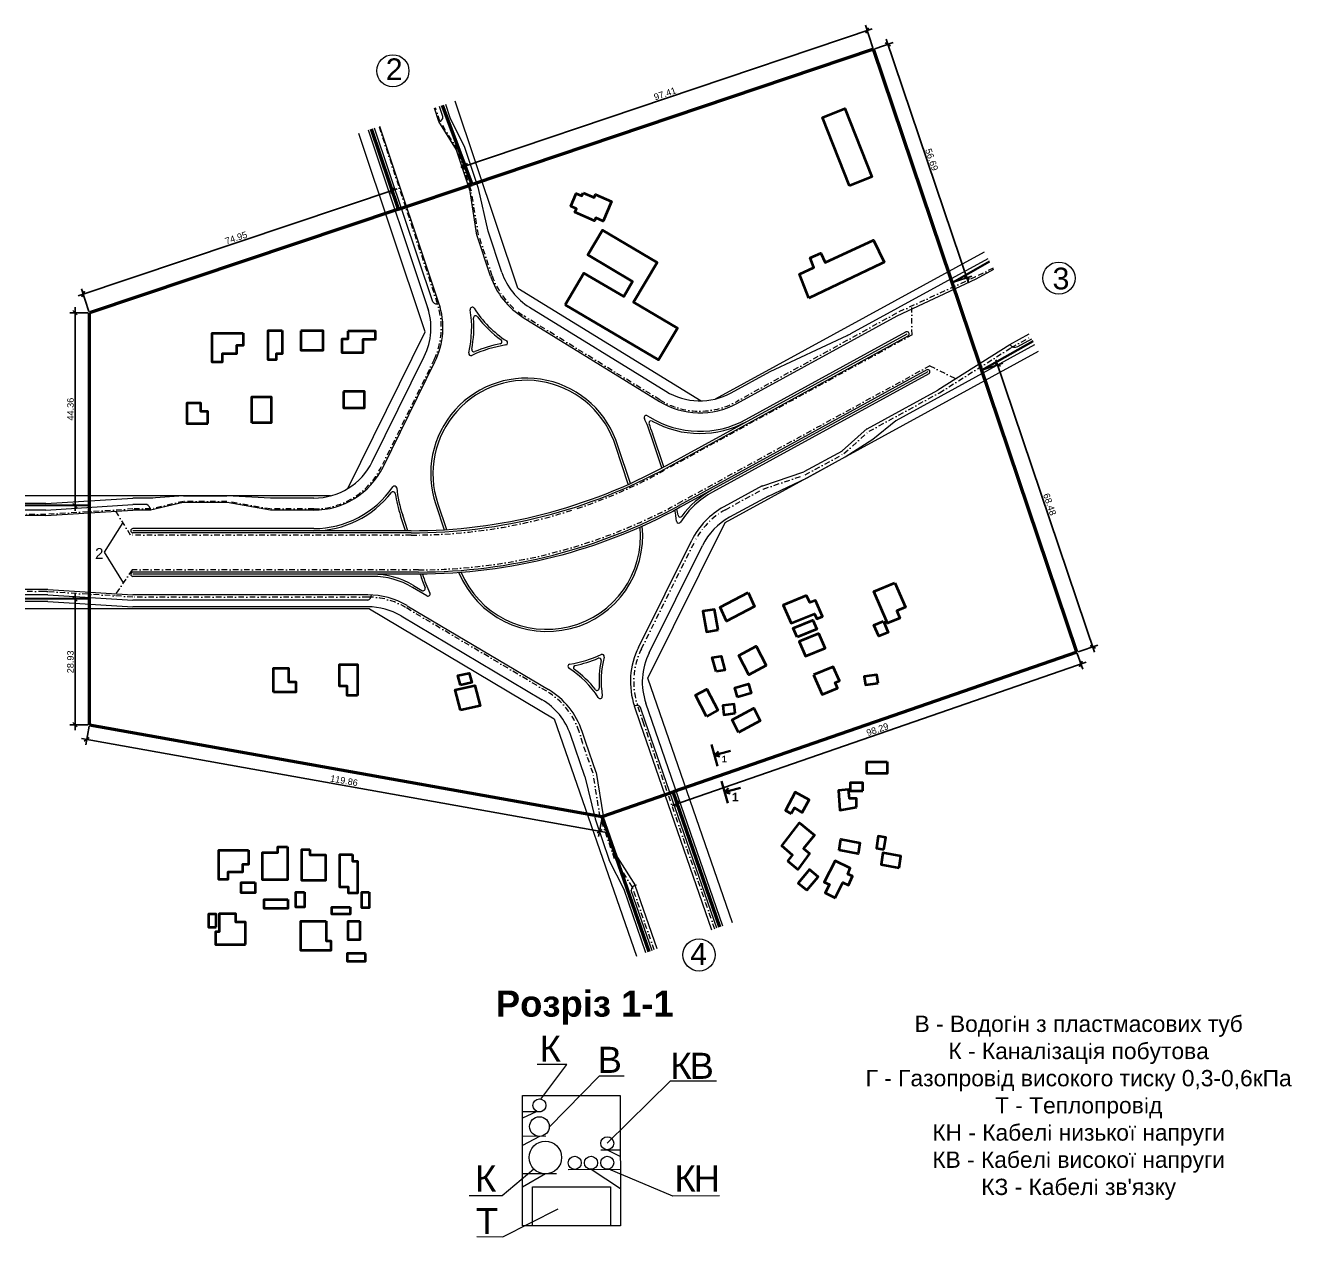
# Model space of a CAD drawing. Header units: millimetres. Extents: x -2123 to 34701, y -1286 to 835.
# Drawn here: x -1020 to -437, y -614 to -57 of the extents above; entities that cross this region are included whole.
import ezdxf

# ---------------------------------------------------------------- set-up
doc = ezdxf.new("R2010")
doc.units = ezdxf.units.MM
doc.linetypes.add('DASHDOT', pattern=[25.4, 12.7, -6.35, 0, -6.35])
doc.layers.get('0').update_dxf_attribs({"lineweight": 15})
for name, color, linetype, lineweight in [('1 Відмітки', 7, 'Continuous', 25), ('Дор. Розм.', 7, 'Continuous', 50), ('Забудова', 40, 'Continuous', 40), ('Текст', 7, 'Continuous', 15), ('Червоні лінії', 10, 'Continuous', 40), ('Інж. мережі', 205, 'Continuous', 18)]:
    doc.layers.add(name, color=color, linetype=linetype, lineweight=lineweight)
doc.styles.get("Standard").update_dxf_attribs({"font": 'arial.ttf'})
doc.styles.add('Аннотативный', font='arial.ttf')
doc.styles.add('профили', font='isocpeui.ttf')
doc.dimstyles.new('Копия ISO-25', dxfattribs={"dimtxt": 3, "dimasz": 2, "dimexe": 2.5, "dimexo": 0.625, "dimtad": 1, "dimlfac": 0.5, "dimzin": 12, "dimdsep": 46, "dimtxsty": 'Standard', "dimblk": 'OBLIQUE', "dimcen": 0, "dimdle": 2.5, "dimadec": 0, "dimazin": 0, "dimtfac": 1, "dimtmove": 1, "dimatfit": 3, "dimfxl": 1, "dimarcsym": 0})

# ---------------------------------------------------------------- blocks, each defined once
blk = doc.blocks.new('_Oblique')
at = {"color": 0, "linetype": 'ByBlock', "lineweight": -2}
blk.add_line((-0.5, -0.5), (0.5, 0.5), dxfattribs=at)
blk = doc.blocks.new('*D503')
at = {"layer": 'Defpoints', "color": 0, "transparency": 16777216}
for p in [(-629.54, -67.91), (-586.65, -173.09), (-593.3, -175.33)]:
    blk.add_point(p, dxfattribs=at)
at = {"layer": 'Текст', "color": 0, "lineweight": -2, "transparency": 16777216}
for p, q in [((-623.69, -63.3), (-585.85, -175.46)), ((-628.95, -67.71), (-620.52, -64.87)), ((-592.71, -175.13), (-584.28, -172.29))]:
    blk.add_line(p, q, dxfattribs=at)
at = {"layer": 'Текст', "color": 0, "lineweight": -2, "transparency": 16777216, "xscale": 2, "yscale": 2, "zscale": 2}
for p, rotation in [((-622.89, -65.67), 108.6443778445608), ((-586.65, -173.09), 288.6443778445608)]:
    blk.add_blockref('_Oblique', p, dxfattribs=dict(at, rotation=rotation))
at = {"layer": 'Текст', "color": 0, "transparency": 16777216, "insert": (-602.73, -118.69), "char_height": 3, "attachment_point": 5, "rotation": 288.64438}
blk.add_mtext('56.69', dxfattribs=at)
blk = doc.blocks.new('*D504')
at = {"layer": 'Defpoints', "color": 0, "transparency": 16777216}
for p in [(-632.45, -59.29), (-629.54, -67.91), (-814.15, -130.2)]:
    blk.add_point(p, dxfattribs=at)
at = {"layer": 'Текст', "color": 0, "lineweight": -2, "transparency": 16777216}
for p, q in [((-629.74, -67.32), (-633.25, -56.92)), ((-819.43, -122.37), (-630.09, -58.49)), ((-814.35, -129.6), (-817.86, -119.2))]:
    blk.add_line(p, q, dxfattribs=at)
at = {"layer": 'Текст', "color": 0, "lineweight": -2, "transparency": 16777216, "xscale": 2, "yscale": 2, "zscale": 2}
for p, rotation in [((-632.45, -59.29), 18.64437784456076), ((-817.06, -121.57), 198.6443778445608)]:
    blk.add_blockref('_Oblique', p, dxfattribs=dict(at, rotation=rotation))
at = {"layer": 'Текст', "color": 0, "transparency": 16777216, "insert": (-725.45, -88.39), "char_height": 3, "attachment_point": 5, "rotation": 18.64438}
blk.add_mtext('97.41', dxfattribs=at)
blk = doc.blocks.new('*D505')
at = {"layer": 'Defpoints', "color": 0, "transparency": 16777216}
for p in [(-851.02, -132.95), (-848.14, -141.57), (-990.29, -189.12)]:
    blk.add_point(p, dxfattribs=at)
at = {"layer": 'Текст', "color": 0, "lineweight": -2, "transparency": 16777216}
for p, q in [((-995.54, -181.29), (-848.65, -132.15)), ((-848.34, -140.97), (-851.81, -130.58)), ((-990.49, -188.53), (-993.97, -178.13))]:
    blk.add_line(p, q, dxfattribs=at)
at = {"layer": 'Текст', "color": 0, "lineweight": -2, "transparency": 16777216, "xscale": 2, "yscale": 2, "zscale": 2}
for p, rotation in [((-851.02, -132.95), 18.49685650800799), ((-993.17, -180.5), 198.496856508008)]:
    blk.add_blockref('_Oblique', p, dxfattribs=dict(at, rotation=rotation))
at = {"layer": 'Текст', "color": 0, "transparency": 16777216, "insert": (-922.78, -154.68), "char_height": 3, "attachment_point": 5, "rotation": 18.49686}
blk.add_mtext('74.95', dxfattribs=at)
blk = doc.blocks.new('*D506')
at = {"layer": 'Defpoints', "color": 0, "transparency": 16777216}
for p in [(-990.29, -189.12), (-996.86, -277.85), (-990.29, -277.85)]:
    blk.add_point(p, dxfattribs=at)
at = {"layer": 'Текст', "color": 0, "lineweight": -2, "transparency": 16777216}
for p, q in [((-990.91, -189.12), (-999.35, -189.12)), ((-996.85, -186.62), (-996.86, -280.35)), ((-990.92, -277.85), (-999.36, -277.85))]:
    blk.add_line(p, q, dxfattribs=at)
at = {"layer": 'Текст', "color": 0, "lineweight": -2, "transparency": 16777216, "xscale": 2, "yscale": 2, "zscale": 2}
for p, rotation in [((-996.85, -189.12), 89.99726421029618), ((-996.86, -277.85), 269.9972642102962)]:
    blk.add_blockref('_Oblique', p, dxfattribs=dict(at, rotation=rotation))
at = {"layer": 'Текст', "color": 0, "transparency": 16777216, "insert": (-999.01, -233.48), "char_height": 3, "attachment_point": 5, "rotation": 89.99726}
blk.add_mtext('44.36', dxfattribs=at)
blk = doc.blocks.new('*D507')
at = {"layer": 'Defpoints', "color": 0, "transparency": 16777216}
for p in [(-990.29, -320.83), (-996.86, -378.68), (-990.29, -378.68)]:
    blk.add_point(p, dxfattribs=at)
at = {"layer": 'Текст', "color": 0, "lineweight": -2, "transparency": 16777216}
for p, q in [((-996.86, -318.33), (-996.86, -381.18)), ((-990.91, -320.83), (-999.36, -320.83)), ((-990.91, -378.68), (-999.36, -378.68))]:
    blk.add_line(p, q, dxfattribs=at)
at = {"layer": 'Текст', "color": 0, "lineweight": -2, "transparency": 16777216, "xscale": 2, "yscale": 2, "zscale": 2}
for p, rotation in [((-996.86, -320.83), 90), ((-996.86, -378.68), 270)]:
    blk.add_blockref('_Oblique', p, dxfattribs=dict(at, rotation=rotation))
at = {"layer": 'Текст', "color": 0, "transparency": 16777216, "insert": (-999.02, -349.76), "char_height": 3, "attachment_point": 5, "rotation": 90}
blk.add_mtext('28.93', dxfattribs=at)
blk = doc.blocks.new('*D508')
at = {"layer": 'Defpoints', "color": 0, "transparency": 16777216}
for p in [(-990.29, -378.68), (-754.32, -420.9), (-755.52, -427.64)]:
    blk.add_point(p, dxfattribs=at)
at = {"layer": 'Текст', "color": 0, "lineweight": -2, "transparency": 16777216}
for p, q in [((-990.4, -379.3), (-991.94, -387.89)), ((-993.96, -384.99), (-753.06, -428.08)), ((-754.43, -421.51), (-755.97, -430.1))]:
    blk.add_line(p, q, dxfattribs=at)
at = {"layer": 'Текст', "color": 0, "lineweight": -2, "transparency": 16777216, "xscale": 2, "yscale": 2, "zscale": 2}
for p, rotation in [((-991.5, -385.43), 169.8569199452524), ((-755.52, -427.64), 349.8569199452525)]:
    blk.add_blockref('_Oblique', p, dxfattribs=dict(at, rotation=rotation))
at = {"layer": 'Текст', "color": 0, "transparency": 16777216, "insert": (-873.13, -404.41), "char_height": 3, "attachment_point": 5, "rotation": 349.85692}
blk.add_mtext('119.86', dxfattribs=at)
blk = doc.blocks.new('*D509')
at = {"layer": 'Defpoints', "color": 0, "transparency": 16777216}
for p in [(-535.94, -345.35), (-534.06, -350.77), (-721.71, -409.62)]:
    blk.add_point(p, dxfattribs=at)
at = {"layer": 'Текст', "color": 0, "lineweight": -2, "transparency": 16777216}
for p, q in [((-535.73, -345.94), (-533.25, -353.13)), ((-722.2, -415.85), (-531.7, -349.95)), ((-721.51, -410.21), (-719.02, -417.4))]:
    blk.add_line(p, q, dxfattribs=at)
at = {"layer": 'Текст', "color": 0, "lineweight": -2, "transparency": 16777216, "xscale": 2, "yscale": 2, "zscale": 2}
for p, rotation in [((-534.06, -350.77), 19.08348157407835), ((-719.84, -415.04), 199.0834815740783)]:
    blk.add_blockref('_Oblique', p, dxfattribs=dict(at, rotation=rotation))
at = {"layer": 'Текст', "color": 0, "transparency": 16777216, "insert": (-627.66, -380.86), "char_height": 3, "attachment_point": 5, "rotation": 19.08348}
blk.add_mtext('98.29', dxfattribs=at)
blk = doc.blocks.new('*D510')
at = {"layer": 'Defpoints', "color": 0, "transparency": 16777216}
for p in [(-579.72, -215.58), (-572.38, -213.11), (-535.94, -345.35)]:
    blk.add_point(p, dxfattribs=at)
at = {"layer": 'Текст', "color": 0, "lineweight": -2, "transparency": 16777216}
for p, q in [((-579.13, -215.38), (-570.01, -212.31)), ((-527.8, -345.24), (-573.18, -210.74)), ((-535.35, -345.15), (-526.23, -342.07))]:
    blk.add_line(p, q, dxfattribs=at)
at = {"layer": 'Текст', "color": 0, "lineweight": -2, "transparency": 16777216, "xscale": 2, "yscale": 2, "zscale": 2}
for p, rotation in [((-572.38, -213.11), 108.6443778445607), ((-528.59, -342.87), 288.6443778445607)]:
    blk.add_blockref('_Oblique', p, dxfattribs=dict(at, rotation=rotation))
at = {"layer": 'Текст', "color": 0, "transparency": 16777216, "insert": (-548.44, -277.3), "char_height": 3, "attachment_point": 5, "rotation": 288.64438}
blk.add_mtext('68.48', dxfattribs=at)

msp = doc.modelspace()

# ---------------------------------------------------------------- linework, layer by layer
at = {"layer": 'Дор. Розм.', "color": 0, "lineweight": 15}
for p, q in [((-829.498, -101.149), (-831.545, -95.03)), ((-827.603, -98.932), (-829.174, -94.237)), ((-824.264, -99.459), (-826.329, -93.286)), ((-832.318, -184.128), (-859.047, -104.231)), ((-829.471, -184.758), (-856.676, -103.438)), ((-821.45, -114.215), (-829.498, -101.149)), ((-817.608, -113.05), (-824.264, -99.459)), ((-834.12, -188.199), (-861.892, -105.183)), ((-815.056, -133.285), (-821.402, -114.319)), ((-811.263, -132.016), (-817.608, -113.05)), ((-812.01, -153.447), (-815.036, -133.37)), ((-806.815, -151.618), (-811.263, -132.016)), ((-805.686, -172.33), (-812.031, -153.363)), ((-800.47, -170.585), (-806.815, -151.618)), ((-618.607, -190.517), (-582.293, -173.509)), ((-790.651, -191.285), (-728.011, -229.907)), ((-787.764, -186.603), (-725.124, -225.225)), ((-692.348, -230.836), (-618.635, -190.531)), ((-688.27, -238.294), (-614.557, -197.989)), ((-724.819, -259.419), (-614.077, -198.866)), ((-724.339, -260.296), (-613.598, -199.743)), ((-677.035, -216.195), (-641.568, -199.584)), ((-599.926, -224.682), (-566.802, -203.787)), ((-860.126, -257.702), (-836.236, -209.298)), ((-855.194, -260.136), (-831.304, -211.732)), ((-604.992, -215.483), (-718.914, -277.775)), ((-604.032, -217.238), (-703.595, -271.678)), ((-694.957, -225.994), (-677.035, -216.195)), ((-632.494, -242.492), (-599.953, -224.698)), ((-733.472, -236.525), (-732.472, -237.142)), ((-629.869, -247.326), (-619.152, -238.682)), ((-725.991, -260.055), (-731.188, -244.532)), ((-643.906, -252.692), (-632.403, -242.428)), ((-741.371, -267.673), (-747.155, -250.417)), ((-726.885, -260.535), (-732.136, -244.85)), ((-642.528, -255.453), (-629.869, -247.326)), ((-742.32, -267.991), (-748.103, -250.734)), ((-643.999, -252.758), (-661.555, -262.339)), ((-660.076, -265.048), (-642.529, -255.453)), ((-680.866, -268.882), (-661.634, -262.373)), ((-678.163, -273.656), (-660.076, -265.048)), ((-947.028, -273.424), (-962.028, -274.488)), ((-947.028, -273.424), (-927.028, -273.424)), ((-907.028, -274.424), (-927.028, -273.424)), ((-680.787, -268.847), (-698.343, -278.428)), ((-677.803, -273.484), (-695.708, -283.255)), ((-1010.294, -276.924), (-1019.779, -276.924)), ((-1010.294, -276.924), (-970.294, -274.424)), ((-1010.294, -279.924), (-970.294, -277.424)), ((-961.13, -274.424), (-970.294, -274.424)), ((-963.86, -277.424), (-970.294, -277.424)), ((-947.142, -276.438), (-962.142, -279.938)), ((-927.028, -276.424), (-947.028, -276.424)), ((-906.942, -279.932), (-926.942, -276.432)), ((-887.028, -274.424), (-907.028, -274.424)), ((-830.924, -277.342), (-826.995, -288.949)), ((-829.976, -277.021), (-825.962, -288.883)), ((-1010.294, -279.924), (-1019.779, -279.924)), ((-1010.294, -282.424), (-1019.779, -282.424)), ((-1010.325, -282.425), (-970.325, -279.925)), ((-962.028, -279.924), (-970.294, -279.924)), ((-887.028, -279.924), (-907.028, -279.924)), ((-844.808, -289.424), (-847.099, -282.576)), ((-843.753, -289.424), (-846.15, -282.259)), ((-887.028, -288.424), (-970.294, -288.424)), ((-842.239, -289.424), (-970.294, -289.424)), ((-842.239, -290.424), (-970.294, -290.424)), ((-737.632, -343.076), (-713.125, -293.785)), ((-732.761, -345.633), (-708.2, -296.233)), ((-838.853, -308.424), (-970.294, -308.424)), ((-860.01, -310.424), (-970.294, -310.424)), ((-841.11, -314.616), (-837.264, -316.901)), ((-1011.23, -316.424), (-1019.779, -316.424)), ((-1011.23, -318.924), (-1019.779, -318.924)), ((-1009.39, -316.482), (-970.325, -318.923)), ((-1009.359, -318.983), (-970.294, -321.424)), ((-862.208, -318.924), (-970.294, -318.924)), ((-835.029, -319.393), (-841.62, -315.476)), ((-1011.23, -321.924), (-1019.779, -321.924)), ((-1009.359, -321.983), (-970.294, -324.424)), ((-862.208, -321.424), (-970.294, -321.424)), ((-862.208, -324.424), (-970.294, -324.424)), ((-844.073, -323.906), (-779.095, -362.517)), ((-846.883, -328.634), (-781.98, -367.2)), ((-736.767, -378.343), (-739.51, -370.143)), ((-734.406, -377.521), (-736.669, -370.756)), ((-698.77, -471.351), (-734.249, -368.798)), ((-703.968, -473.149), (-736.769, -378.338)), ((-701.605, -472.331), (-734.406, -377.521)), ((-762.272, -402.495), (-768.954, -383.182)), ((-761.857, -386.874), (-763.563, -381.773)), ((-757.075, -400.697), (-761.855, -386.879)), ((-757.096, -400.613), (-753.864, -420.658)), ((-762.272, -402.495), (-757.623, -422.05)), ((-757.623, -422.05), (-751.085, -440.95)), ((-747.312, -439.62), (-753.843, -420.742)), ((-744.29, -454.472), (-751.085, -440.95)), ((-747.263, -439.723), (-739.051, -452.754)), ((-734.209, -483.611), (-744.29, -454.472)), ((-729.012, -481.813), (-739.1, -452.651)), ((-731.374, -482.63), (-740.973, -454.886))]:
    msp.add_line(p, q, dxfattribs=at)
at = {"layer": 'Дор. Розм.', "color": 0, "lineweight": 15, "ltscale": 0.3}
for p, q in [((-639.899, -198.738), (-576.794, -164.233)), ((-582.32, -173.523), (-574.156, -169.059)), ((-619.15, -238.681), (-555.205, -203.716)), ((-566.828, -203.803), (-557.844, -198.891)), ((-563.152, -204.642), (-556.645, -201.084))]:
    msp.add_line(p, q, dxfattribs=at)
at = {"layer": 'Дор. Розм.', "color": 0, "linetype": 'DASHDOT', "lineweight": 15, "ltscale": 0.2}
for points in [[(-574.396, -168.62), (-582.533, -172.602), (-618.848, -189.267), (-692.588, -230.055, -0.2719268), (-727.748, -229.24), (-790.388, -190.619, -0.169337), (-804.958, -172.171), (-811.275, -153.286), (-814.555, -133.209), (-820.964, -114.051), (-829.042, -100.936), (-831.071, -94.872)], [(-856.994, -103.637), (-830.623, -183.599, -0.1999998), (-831.582, -210.595), (-855.472, -258.999, -0.2939815), (-887.028, -279.424), (-907.028, -279.424), (-927.028, -275.924), (-947.028, -275.924), (-962.028, -279.424), (-970.294, -279.424), (-1010.294, -281.924), (-1019.779, -281.924)], [(-611.777, -199.318), (-725.164, -261.317, -0.1286546), (-842.239, -291.424), (-971.316, -291.424)], [(-702.551, -472.658), (-735.348, -377.857), (-738.088, -369.667, -0.1986074), (-736.289, -343.744), (-711.782, -294.453, -0.1536541), (-697.624, -279.744), (-680.221, -270.247), (-660.989, -263.739), (-643.079, -253.965), (-631.574, -243.698), (-599.178, -225.984), (-566.054, -205.089), (-557.124, -200.207)], [(-603.643, -213.606), (-719.394, -276.897, -0.1257509), (-838.853, -307.424), (-970.665, -307.424)], [(-730.429, -482.303), (-740.443, -453.359), (-748.655, -440.328), (-755.318, -421.068), (-758.549, -401.023), (-763.285, -387.334), (-764.994, -381.723, 0.1796534), (-779.861, -363.306), (-844.84, -324.695, 0.1348462), (-862.208, -319.924), (-970.356, -319.924), (-1009.484, -317.479, 0.015606), (-1011.23, -317.424), (-1019.779, -317.424)]]:
    msp.add_lwpolyline(points, format="xyb", dxfattribs=at)
at = {"layer": 'Дор. Розм.', "color": 0, "lineweight": 15}
msp.add_lwpolyline([(-604.512, -216.36), (-718.434, -278.652, -0.1257509), (-838.853, -309.424), (-970.294, -309.424)], format="xyb", dxfattribs=at)
for centre, radius, start, end in [((-829.945, -99.019), 2.344, 283.321233, 2.121622), ((-772.019, -161.067), 35.5, 198.496857, 238.34354), ((-772.019, -161.067), 30, 198.496857, 238.34354), ((-830.422, -182.703), 2.372, 216.931805, 294.543574), ((-863.137, -196.02), 35.5, 333.730779, 18.496857), ((-863.137, -196.02), 30, 333.730779, 18.496857), ((-863.139, -196.019), 48.752, 346.258809, 9.74655), ((-814.106, -187.597), 1, 32.226416, 189.74655), ((-863.139, -196.019), 49.752, 348.518796, 5.034796), ((-812.583, -191.565), 1, 36.938432, 185.034796), ((-772.021, -161.067), 48.749, 212.226416, 237.401278), ((-772.021, -161.067), 49.749, 216.938432, 234.592166), ((-614.077, -198.866), 1, 298.669496, 118.669496), ((-789.25, -263.223), 61, 101.323811, 112.927171), ((-801.424, -202.43), 1, 281.323811, 54.592166), ((-798.823, -202.979), 1, 279.028727, 57.401278), ((-564.508, -202.159), 2.829, 215.355222, 298.655305), ((-814.811, -207.837), 1, 166.258809, 294.773736), ((-813.403, -206.121), 1, 168.518796, 292.927171), ((-789.25, -263.223), 60, 99.028727, 114.773736), ((-604.512, -216.36), 1, 298.669496, 118.669496), ((-789.25, -263.223), 44, 16.92145, 198.715781), ((-789.25, -263.223), 43, 16.92145, 198.715781), ((-709.379, -199.689), 30, 238.34354, 298.669496), ((-709.379, -199.689), 35.5, 238.34354, 298.669496), ((-733.997, -237.376), 1, 58.34354, 205.069806), ((-789.25, -263.223), 60, 17.601241, 25.069806), ((-731.83, -239.838), 1, 60.787819, 202.159049), ((-709.379, -199.689), 44, 238.34354, 298.669496), ((-789.25, -263.223), 61, 17.601241, 22.159049), ((-709.379, -199.689), 45, 240.787819, 298.669496), ((-887.028, -244.424), 30, 270, 333.730779), ((-887.028, -244.424), 35.5, 270, 333.730779), ((-842.239, -44.674), 244.75, 270, 298.669496), ((-842.239, -44.674), 245.75, 270, 298.669496), ((-887.028, -244.424), 44, 270, 325.616339), ((-887.028, -244.424), 45, 270, 322.44951), ((-850.558, -272.46), 1, 8.567397, 142.44951), ((-849.891, -269.837), 1, 6.224658, 145.616339), ((-789.25, -263.223), 61, 188.567397, 198.497602), ((-789.25, -263.223), 60, 186.224658, 198.497602), ((-684.404, -306.774), 40, 118.669496, 147.76437), ((-684.404, -306.774), 41, 118.669496, 144.144181), ((-965.296, -280.361), 3.269, 7.67065, 63.936675), ((-838.853, -58.424), 250, 270, 298.669496), ((-779.695, -291.785), 61, 8.919225, 11.642896), ((-681.337, -309.589), 35.5, 118.622463, 153.564103), ((-779.695, -291.785), 60, 6.476651, 11.359574), ((-719.085, -284.904), 1, 186.476651, 327.76437), ((-718.445, -282.172), 1, 188.919225, 324.144181), ((-681.337, -309.589), 30, 118.622463, 153.564103), ((-970.294, -289.424), 1, 90, 270), ((-779.695, -291.785), 44, 202.661666, 5.788458), ((-779.695, -291.785), 43, 202.661666, 5.347174), ((-970.294, -309.424), 1, 90, 270), ((-860.01, -346.424), 37, 59.280819, 90), ((-860.01, -346.424), 36, 59.280819, 90), ((-779.695, -291.785), 61, 196.807228, 203.031333), ((-779.695, -291.785), 60, 197.09055, 206.007595), ((-1011.23, -345.924), 29.5, 86.423666, 90), ((-1011.23, -348.924), 30, 86.423666, 90), ((-862.208, -354.424), 35.5, 59.280819, 90), ((-863.044, -319.088), 2.481, 289.690547, 2.912223), ((-836.753, -316.042), 1, 239.280819, 23.031333), ((-834.518, -318.533), 1, 239.280819, 26.007595), ((-1011.23, -351.924), 30, 86.423666, 90), ((-862.208, -354.424), 30, 59.280819, 90), ((-705.844, -358.881), 35.5, 153.564103, 198.496857), ((-779.695, -291.785), 60, 279.960279, 294.488971), ((-779.695, -291.785), 61, 282.216815, 292.647742), ((-755.821, -349.004), 1, 348.426248, 112.647742), ((-708.588, -358.677), 47.214, 168.426248, 183.849011), ((-754.41, -347.297), 1, 346.0529, 114.488971), ((-708.588, -358.677), 46.214, 166.0529, 188.540731), ((-705.898, -358.989), 30, 153.564103, 199.083482), ((-769.144, -351.866), 1, 99.960279, 237.768626), ((-792.931, -389.593), 43.6, 32.408889, 57.768626), ((-766.575, -352.381), 1, 102.216815, 234.69127), ((-792.931, -389.593), 44.6, 37.372717, 54.69127), ((-797.229, -393.035), 35.5, 18.496857, 59.280819), ((-756.693, -361.914), 1, 217.372717, 3.849011), ((-755.278, -365.689), 1, 212.408889, 8.540731), ((-797.305, -392.99), 30, 19.083482, 59.280819), ((-738.575, -372.071), 2.316, 34.588099, 115.306737), ((-738.601, -454.859), 2.372, 90.648533, 180.648533)]:
    msp.add_arc(centre, radius, start, end, dxfattribs=at)
at = {"layer": 'Дор. Розм.', "color": 0, "lineweight": 15, "ltscale": 0.3}
msp.add_arc((-654.291, -172.416), 30, 295.095124, 298.669496, dxfattribs=at)
at = {"layer": 'Забудова', "color": 0}
for points in [[(-640.569, -130.71), (-653.014, -99.278), (-642.745, -95.24), (-630.3, -126.672)], [(-763.118, -133.918), (-758.062, -136.09), (-757.489, -134.72), (-750.068, -137.908), (-753.856, -146.975), (-757.305, -145.494), (-757.845, -146.786), (-766.874, -142.907), (-766.195, -141.282), (-768.756, -140.182), (-766.297, -134.298), (-763.736, -135.398)], [(-771.398, -185.495), (-728.36, -210.773), (-719.722, -196.173), (-739.937, -184.3), (-729.1, -165.983), (-754.257, -151.208), (-760.978, -162.568), (-740.325, -174.698), (-744.441, -181.654), (-762.76, -170.895)], [(-659.234, -182.489), (-663.582, -171.422), (-656.902, -168.348), (-658.678, -163.872), (-653.705, -161.769), (-651.744, -165.975), (-629.562, -155.768), (-624.618, -165.946), (-625.837, -166.535)], [(-901.562, -197.355), (-901.562, -208.059), (-904.298, -208.059), (-904.298, -210.797), (-908.028, -210.797), (-908.028, -197.355)], [(-892.983, -197.479), (-892.983, -206.316), (-882.786, -206.316), (-882.786, -197.479)], [(-871.429, -197.548), (-871.429, -201.349), (-874.142, -201.349), (-874.142, -207.503), (-864.377, -207.503), (-864.377, -201.349), (-858.59, -201.349), (-858.59, -197.548)], [(-919.581, -198.557), (-919.581, -204.269), (-922.654, -204.269), (-922.654, -208.114), (-929.239, -208.114), (-929.239, -211.85), (-933.739, -211.85), (-933.739, -198.557)], [(-873.424, -225.359), (-873.424, -232.916), (-863.66, -232.916), (-863.66, -225.359)], [(-935.799, -240.139), (-935.799, -234.545), (-938.992, -234.545), (-938.992, -230.682), (-945.512, -230.682), (-945.512, -240.139)], [(-915.602, -239.863), (-915.602, -227.881), (-906.656, -227.881), (-906.656, -239.863)], [(-619.687, -313.476), (-614.779, -324.635), (-618.834, -326.264), (-617.346, -329.648), (-622.991, -331.914), (-629.387, -317.371)], [(-687.181, -317.884), (-684.261, -324.338), (-697.084, -331.005), (-700.004, -324.551)], [(-660.28, -319.265), (-671.143, -323.627), (-667.45, -332.025), (-656.587, -327.663), (-655.604, -329.897), (-652.949, -328.831), (-656.193, -321.454), (-658.848, -322.52)], [(-700.94, -335.073), (-702.698, -325.611), (-708.069, -326.507), (-706.311, -335.969)], [(-664.638, -338.418), (-666.479, -334.233), (-657.438, -330.602), (-655.597, -334.788)], [(-624.945, -331.059), (-622.687, -336.196), (-627.034, -337.941), (-629.293, -332.805)], [(-654.728, -336.765), (-663.769, -340.395), (-660.832, -347.074), (-651.79, -343.444)], [(-678.856, -351.484), (-686.853, -355.779), (-691.467, -346.892), (-683.47, -342.597)], [(-701.939, -354.213), (-703.712, -347.825), (-699.619, -347.21), (-697.846, -353.599)], [(-905.565, -363.722), (-905.565, -352.689), (-898.644, -352.689), (-898.644, -358.975), (-895.311, -358.975), (-895.311, -363.722)], [(-866.95, -365.181), (-871.645, -365.181), (-871.645, -360.99), (-875.198, -360.99), (-875.198, -350.956), (-866.95, -350.956)], [(-819.599, -360.43), (-820.762, -356.09), (-815.553, -354.946), (-814.39, -359.287)], [(-657.058, -355.656), (-653.068, -364.729), (-646.032, -361.904), (-647.192, -359.266), (-645.187, -358.461), (-648.016, -352.026)], [(-819.475, -371.996), (-821.993, -362.598), (-813.001, -360.624), (-810.484, -370.022)], [(-692.067, -366.008), (-693.327, -361.726), (-687.025, -359.822), (-685.764, -364.104)], [(-627.382, -359.628), (-627.949, -355.797), (-633.792, -356.528), (-633.225, -360.359)], [(-706.374, -374.85), (-711.454, -365.066), (-706.222, -362.256), (-701.143, -372.04)], [(-693.159, -373.437), (-693.606, -369.253), (-698.806, -369.882), (-698.358, -374.066)], [(-691.548, -382.207), (-694.556, -376.414), (-684.595, -371.064), (-681.588, -376.858)], [(-623.221, -395.736), (-623.221, -401.17), (-632.527, -401.17), (-632.527, -395.736)], [(-634.489, -409.092), (-634.489, -405.438), (-640.214, -405.438), (-640.252, -409.092)], [(-667.373, -419.459), (-665.869, -416.981), (-662.332, -419.017), (-659.06, -413.263), (-665.604, -409.634), (-670.026, -418.132)], [(-637.32, -416.669), (-637.32, -412.548), (-640.546, -412.548), (-640.944, -408.515), (-645.631, -408.976), (-644.996, -418.005)], [(-668.964, -441.501), (-666.754, -438.668), (-671.706, -434.419), (-663.481, -423.885), (-656.672, -429.462), (-661.713, -435.57), (-658.971, -437.96), (-664.277, -445.218)], [(-624.693, -436.155), (-623.833, -430.635), (-627.33, -429.98), (-628.191, -435.5)], [(-917.072, -436.317), (-917.072, -442.917), (-919.919, -442.917), (-919.919, -446.517), (-926.663, -446.517), (-926.663, -449.817), (-930.709, -449.817), (-930.709, -436.317)], [(-899.139, -434.813), (-899.139, -450.078), (-910.594, -450.078), (-910.594, -437.391), (-903.612, -437.391), (-903.612, -434.813)], [(-888.847, -436.025), (-888.847, -438.587), (-881.711, -438.587), (-881.711, -450.311), (-892.493, -450.311), (-892.493, -436.025)], [(-645.342, -436.461), (-644.538, -431.305), (-635.741, -432.953), (-636.544, -438.108)], [(-869.284, -438.429), (-869.284, -441.42), (-866.999, -441.42), (-866.999, -456.11), (-871.129, -456.11), (-871.129, -453.383), (-875.084, -453.383), (-875.084, -438.429)], [(-647.121, -458.319), (-643.584, -451.238), (-640.948, -452.508), (-639.192, -448.344), (-641.373, -447.431), (-640.223, -444.687), (-647.121, -441.323), (-652.162, -451.061), (-649.774, -452.123), (-651.72, -456.018)], [(-617.764, -444.479), (-616.94, -439.196), (-625.176, -437.654), (-626, -442.937)], [(-660.197, -454.791), (-654.968, -448.704), (-658.981, -445.296), (-664.211, -451.504)], [(-914.056, -451.299), (-914.056, -456.073), (-920.485, -456.073), (-920.485, -451.299)], [(-898.947, -459.105), (-898.947, -463.16), (-909.873, -463.16), (-909.873, -459.105)], [(-891.336, -455.787), (-891.336, -462.669), (-895.264, -462.669), (-895.264, -455.787)], [(-861.502, -455.743), (-861.502, -462.88), (-864.95, -462.88), (-864.95, -455.743)], [(-931.98, -471.843), (-931.98, -465.779), (-935.534, -465.779), (-935.534, -471.843)], [(-918.514, -479.842), (-918.514, -469.463), (-922.87, -469.463), (-922.87, -465.622), (-930.647, -465.622), (-930.647, -473.926), (-932.306, -473.926), (-932.306, -479.842)], [(-870.264, -462.593), (-870.264, -465.864), (-878.711, -465.864), (-878.711, -462.593)], [(-881.366, -469.088), (-881.366, -478.163), (-879.265, -478.163), (-879.265, -482.589), (-892.975, -482.589), (-892.975, -469.088)], [(-865.84, -469.038), (-865.84, -477.71), (-871.286, -477.71), (-871.286, -469.038)], [(-863.2, -483.898), (-871.658, -483.898), (-871.658, -487.485), (-863.2, -487.485)]]:
    msp.add_lwpolyline(points, close=True, dxfattribs=at)
at = {"layer": 'Текст', "color": 0, "linetype": 'DASHDOT', "ltscale": 0.2}
for p, q in [((-611.777, -199.318), (-611.868, -186.808)), ((-603.643, -213.606), (-590.014, -220.204)), ((-971.316, -291.424), (-978.473, -279.936)), ((-970.665, -307.424), (-978.793, -319.397))]:
    msp.add_line(p, q, dxfattribs=at)
at = {"layer": 'Текст', "color": 0}
for p, q in [((-974.895, -285.68), (-983.46, -299.271)), ((-983.46, -299.271), (-974.729, -313.411))]:
    msp.add_line(p, q, dxfattribs=at)
at = {"layer": 'Текст', "color": 0, "lineweight": 35}
for p, q in [((-704.071, -387.747), (-701.305, -397.735)), ((-695.33, -390.704), (-702.688, -392.741)), ((-702.688, -392.741), (-700.881, -390.932)), ((-702.688, -392.741), (-700.208, -393.364)), ((-699.373, -404.712), (-696.607, -414.7)), ((-690.632, -407.668), (-697.99, -409.706)), ((-697.99, -409.706), (-696.184, -407.897)), ((-697.99, -409.706), (-695.51, -410.328))]:
    msp.add_line(p, q, dxfattribs=at)
at = {"layer": 'Текст', "color": 0}
for centre in [(-850.657, -77.837), (-544.2, -173.223), (-709.779, -484.588)]:
    msp.add_circle(centre, 7.415, dxfattribs=at)
at = {"layer": 'Червоні лінії', "color": 0, "lineweight": 15}
for p, q in [((-793.141, -177.835), (-821.919, -91.81)), ((-835.785, -197.878), (-866.301, -106.658)), ((-702.206, -228.818), (-578.474, -161.162)), ((-793.141, -177.835), (-708.8, -229.683)), ((-871.396, -270.03), (-835.785, -197.878)), ((-697.742, -285.643), (-553.526, -206.787)), ((-879.347, -273.424), (-1019.779, -273.424)), ((-733.332, -357.227), (-697.742, -285.643)), ((-861.387, -325.424), (-1019.779, -325.424)), ((-861.387, -325.424), (-776.381, -375.936)), ((-694.376, -469.83), (-733.332, -357.227)), ((-776.381, -375.936), (-738.604, -485.131))]:
    msp.add_line(p, q, dxfattribs=at)
at = {"layer": 'Інж. мережі', "color": 0, "lineweight": 50}
for p, q in [((-629.545, -67.911), (-814.148, -130.196)), ((-535.938, -345.347), (-629.545, -67.911)), ((-814.148, -130.196), (-827.751, -93.761)), ((-848.138, -141.567), (-860.469, -104.707)), ((-848.138, -141.567), (-814.148, -130.196)), ((-848.138, -141.567), (-990.289, -189.122)), ((-990.289, -378.682), (-990.289, -189.122)), ((-535.938, -345.347), (-721.714, -409.618)), ((-990.289, -378.682), (-754.318, -420.898)), ((-754.318, -420.898), (-721.714, -409.618)), ((-700.188, -471.841), (-721.714, -409.618)), ((-732.792, -483.121), (-754.318, -420.898))]:
    msp.add_line(p, q, dxfattribs=at)
at = {"layer": 'Інж. мережі', "color": 0, "lineweight": 35}
for p, q in [((-576.075, -165.549), (-593.301, -175.333)), ((-556.063, -202.147), (-579.72, -215.583))]:
    msp.add_line(p, q, dxfattribs=at)
at = {"layer": 'Інж. мережі', "color": 0, "lineweight": 30}
for p, q in [((-990.289, -277.848), (-1019.779, -277.848)), ((-990.289, -320.83), (-1019.779, -320.83))]:
    msp.add_line(p, q, dxfattribs=at)
at = {"layer": 'Інж. мережі', "color": 0}
for points in [[(-782.517, -550.879), (-770.672, -534.982), (-784.221, -534.993)], [(-744.231, -540.404), (-755.677, -540.413), (-778.726, -563.788)], [(-701.821, -542.706), (-723.085, -542.724), (-751.999, -571.212)], [(-790.967, -609.286), (-791.018, -549.286), (-746.018, -549.248), (-745.967, -609.248), (-790.967, -609.286)], [(-782.475, -556.793), (-791.012, -556.8)], [(-782.475, -556.793), (-791.012, -556.8)], [(-784.725, -556.795), (-791.009, -559.748)], [(-784.725, -556.795), (-791.009, -559.748)], [(-780.216, -568.041), (-791.002, -568.05)], [(-780.216, -568.041), (-791.002, -568.05)], [(-783.216, -568.043), (-790.999, -572.282)], [(-783.216, -568.043), (-790.999, -572.282)], [(-754.997, -574.215), (-745.997, -574.207)], [(-754.997, -574.215), (-745.997, -574.207)], [(-751.997, -574.212), (-745.994, -577.315)], [(-751.997, -574.212), (-745.994, -577.315)], [(-815.611, -595.318), (-800.345, -595.305), (-785.87, -583.007)], [(-775.435, -585.273), (-790.988, -585.286)], [(-775.435, -585.273), (-790.988, -585.286)], [(-780.488, -585.277), (-790.982, -591.41)], [(-780.488, -585.277), (-790.982, -591.41)], [(-769.989, -583.227), (-745.989, -583.207)], [(-769.989, -583.227), (-745.989, -583.207)], [(-759.489, -583.218), (-745.982, -591.969)], [(-759.489, -583.218), (-745.982, -591.969)], [(-700.294, -595.475), (-721.807, -595.493), (-751.283, -583.211)], [(-812.016, -614.189), (-800.122, -614.201), (-774.53, -601.346)]]:
    msp.add_lwpolyline(points, dxfattribs=at)
msp.add_lwpolyline([(-750.483, -591.252), (-750.467, -609.252), (-786.467, -609.282), (-786.483, -591.282)], close=True, dxfattribs=at)
for centre, radius in [((-783.228, -553.793), 3), ((-783.22, -563.543), 4.5), ((-780.494, -577.777), 7.5), ((-751.999, -571.212), 3), ((-766.992, -580.225), 3), ((-759.492, -580.218), 3), ((-751.992, -580.212), 3)]:
    msp.add_circle(centre, radius, dxfattribs=at)

# ---------------------------------------------------------------- texts
at = {"color": 0, "insert": (-535.113, -512.521), "char_height": 7.5, "width": 270.21442, "attachment_point": 2, "style": 'профили'}
msp.add_mtext("{\\f@Arial Unicode MS|b0|i0|c204|p34;В - Водог\\fISOCPEUR|b0|i0|c204|p34;і\\f@Arial Unicode MS|b0|i0|c204|p34;н з пластмасових туб\\PК - Канал\\fISOCPEUR|b0|i0|c204|p34;і\\f@Arial Unicode MS|b0|i0|c204|p34;зац\\fISOCPEUR|b0|i0|c204|p34;і\\f@Arial Unicode MS|b0|i0|c204|p34;я побутова\\PГ - Газопров\\fISOCPEUR|b0|i0|c204|p34;і\\f@Arial Unicode MS|b0|i0|c204|p34;д високого тиску 0,3-0,6кПа\\PТ - Теплопров\\fISOCPEUR|b0|i0|c204|p34;і\\f@Arial Unicode MS|b0|i0|c204|p34;д\\PКН - Кабел\\fISOCPEUR|b0|i0|c204|p34;і\\f@Arial Unicode MS|b0|i0|c204|p34; низько\\fISOCPEUR|b0|i0|c204|p34;ї\\f@Arial Unicode MS|b0|i0|c204|p34; напруги\\PКВ - Кабел\\fISOCPEUR|b0|i0|c204|p34;і\\f@Arial Unicode MS|b0|i0|c204|p34; високо\\fISOCPEUR|b0|i0|c204|p34;ї\\f@Arial Unicode MS|b0|i0|c204|p34; напруги\\PКЗ - Кабел\\fISOCPEUR|b0|i0|c204|p34;і\\f@Arial Unicode MS|b0|i0|c204|p34; зв\\f@Arial Unicode MS|b0|i0|c0|p34;'\\f@Arial Unicode MS|b0|i0|c204|p34;язку }", dxfattribs=at)
at = {"layer": '1 Відмітки', "color": 0, "attachment_point": 1}
for s, insert, char_height in [('\\pt9;{\\fArial|b1|i0|c204|p34;1}', (-699.324, -392.981), 3), ('\\pt12;{\\fArial|b1|i0|c204|p34;1}', (-694.626, -409.945), 4)]:
    msp.add_mtext_dynamic_manual_height_columns(s, width=2, gutter_width=12.5, heights=[0], dxfattribs=dict(at, insert=insert, char_height=char_height))
at = {"layer": 'Текст', "color": 0, "lineweight": 15, "insert": (-987.7, -297.41), "char_height": 5, "attachment_point": 1}
msp.add_mtext_dynamic_manual_height_columns('2', width=4.68276, gutter_width=12.5, heights=[0], dxfattribs=at)
at = {"layer": 'Червоні лінії', "color": 0, "lineweight": 15, "char_height": 10, "attachment_point": 1}
for s, insert in [('2', (-853.948, -72.136)), ('3', (-547.129, -168.405)), ('4', (-713.864, -479.142))]:
    msp.add_mtext_dynamic_manual_height_columns(s, width=4.68276, gutter_width=12.5, heights=[0], dxfattribs=dict(at, insert=insert))
at = {"layer": 'Інж. мережі', "color": 0, "lineweight": 25, "ltscale": 1000, "char_height": 12, "attachment_point": 3, "style": 'Аннотативный'}
for s, width, insert in [('{\\fArial|b1|i0|c204|p34;Розріз 1-1}', 95.16923, (-721.432, -500.981)), ('К', 613.06669, (-773.348, -521.668)), ('В', 613.06669, (-745.272, -526.85)), ('{\\T0.9;КВ}', 613.06669, (-704.094, -529.604)), ('К', 613.06669, (-803.088, -581.441)), ('{\\T0.9;КН}', 613.06669, (-701.393, -581.449)), ('{\\T0.9;Т}', 400, (-803.24, -601.019))]:
    msp.add_mtext_dynamic_manual_height_columns(s, width=width, gutter_width=12.5, heights=[0], dxfattribs=dict(at, insert=insert))

# ---------------------------------------------------------------- dimensions: what is measured, and where the dimension line sits
at = {"layer": 'Текст', "color": 0}
for p1, p2, distance, picture, middle in [((-814.148, -130.196), (-629.545, -67.911), 9.101, '*D504', (-725.446, -88.387)), ((-629.545, -67.911), (-593.301, -175.333), 7.02, '*D503', (-602.728, -118.689)), ((-990.289, -189.122), (-848.138, -141.567), 9.09, '*D505', (-922.782, -154.679)), ((-990.289, -189.122), (-990.294, -277.848), -6.564, '*D506', (-999.013, -233.484)), ((-535.938, -345.347), (-579.72, -215.583), -7.75, '*D510', (-548.443, -277.298)), ((-990.289, -320.83), (-990.289, -378.682), -6.568, '*D507', (-999.015, -349.756)), ((-721.714, -409.618), (-535.938, -345.347), -5.733, '*D509', (-627.657, -380.863)), ((-990.289, -378.682), (-754.318, -420.898), -6.851, '*D508', (-873.13, -404.41))]:
    dim = msp.add_aligned_dim(p1=p1, p2=p2, distance=distance, dimstyle='Копия ISO-25', dxfattribs=at)
    dim.commit()
    dim.dimension.update_dxf_attribs({"geometry": picture, "text_midpoint": middle})

doc.saveas('drawing.dxf')
